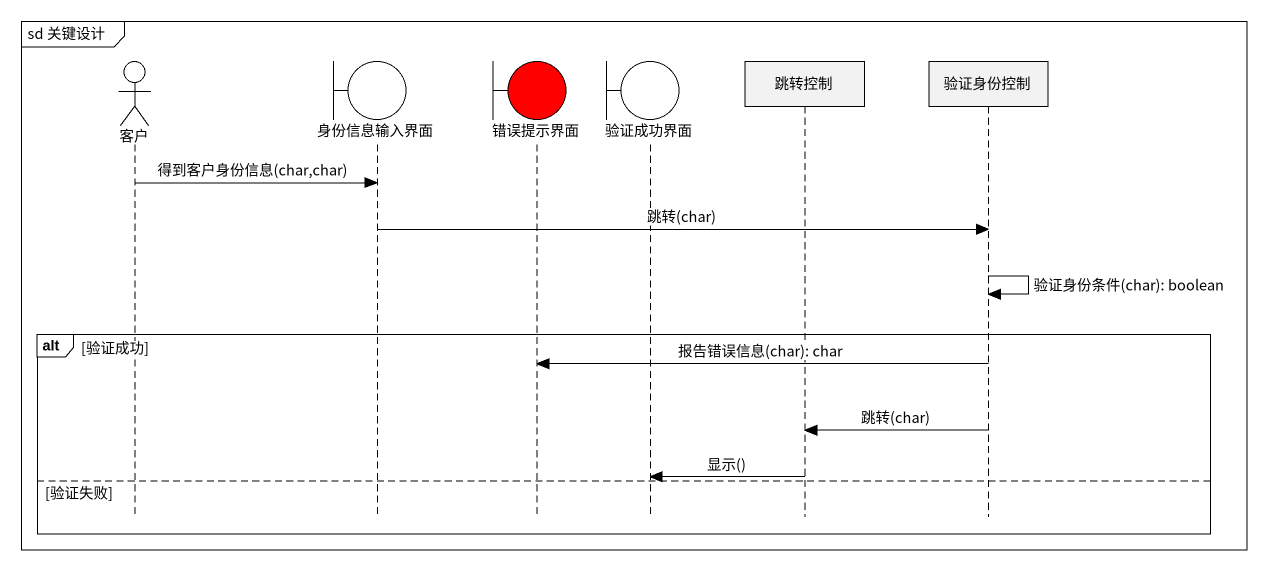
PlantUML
@startuml
mainframe sd 关键设计
hide footbox
actor 客户
boundary 身份信息输入界面
boundary 错误提示界面 #FF0000
boundary 验证成功界面
participant 跳转控制
participant 验证身份控制

客户 -> 身份信息输入界面 : 得到客户身份信息(char,char)
身份信息输入界面 -> 验证身份控制 : 跳转(char)
验证身份控制 -> 验证身份控制 : 验证身份条件(char): boolean
alt 验证成功
  验证身份控制 -> 错误提示界面 : 报告错误信息(char): char
  验证身份控制 -> 跳转控制 : 跳转(char)
  跳转控制 -> 验证成功界面 : 显示()
else 验证失败
end
@enduml
